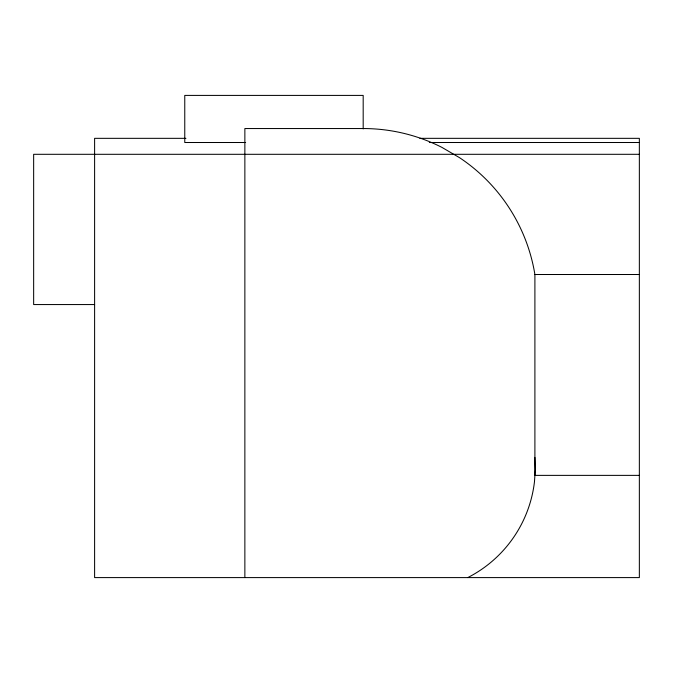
<?xml version="1.0" encoding="UTF-8"?>
<svg xmlns="http://www.w3.org/2000/svg" width="673" height="673" viewBox="0 0 673 673"><rect width="100%" height="100%" fill="white"/><g stroke="black" fill="none" stroke-linecap="round" stroke-linejoin="round"><path stroke-width="1.01" d="M185.925 138.335L94.607 138.335L94.607 577.594L639.35 577.594L639.35 138.335L419.885 138.335M245.637 142.508L184.764 142.508L184.764 95.406L363.184 95.406L363.184 128.913M429.332 142.508L639.35 142.508M639.35 154.302L33.65 154.302L33.65 304.558L94.607 304.558M244.863 577.594L244.863 128.543L363.184 128.543A173.996 173.996 0 0 1 441.925 147.387L459.558 157.684A173.996 173.996 0 0 1 534.9 274.508L639.35 274.508M639.35 475.374L534.9 475.374L534.9 274.508M534.9 457.388L535.287 469.544L534.48 481.683A123.655 123.655 0 0 1 467.769 577.594"/></g></svg>
